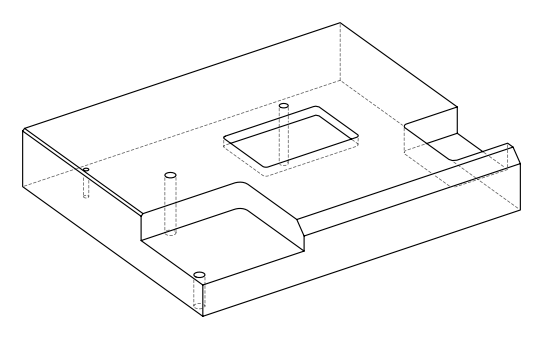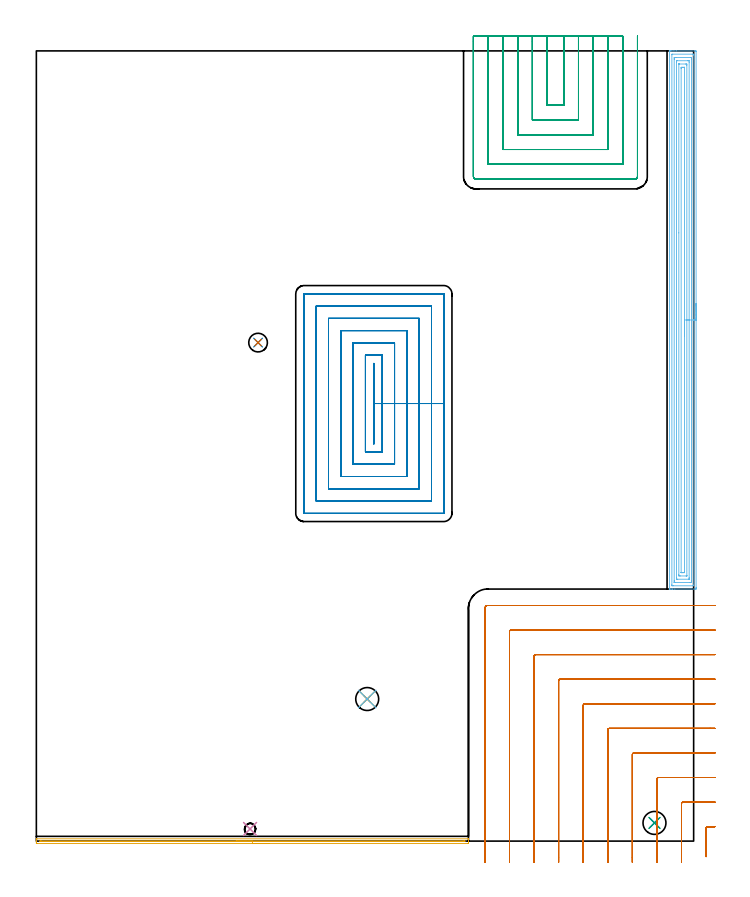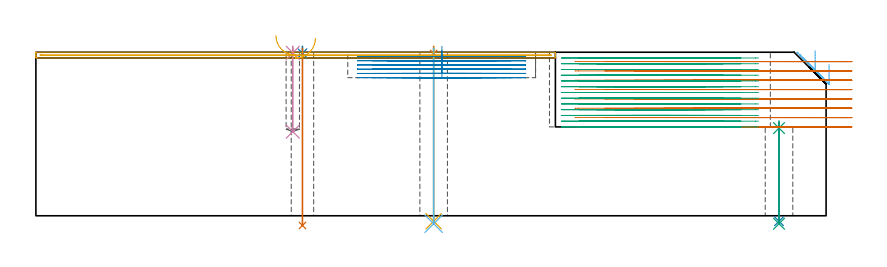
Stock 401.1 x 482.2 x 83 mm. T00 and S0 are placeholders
(PLAN: 15 operations, 10 tool changes, 117.5 min)
(1 SPOT_DRILL | STEP1HOLE | NXT0321_9005460120000 | 0.03 min | 1 mm3)
(2 SPOT_DRILL_1 | STEP1HOLE_1 | NXT0321_9005460120000 | 0.03 min | 1 mm3)
(3 SPOT_DRILL_2 | STEP1HOLE_2 | NXT0321_9005460120000 | 0.04 min | 4178 mm3)
(4 SPOT_DRILL_3 | STEP1POCKET | NXT0321_9005460120000 | 0.03 min | 2 mm3)
(5 DRILL_THROUGH_HOLE_INTO_CENTER | STEP1HOLE | NXT0301_042 | 0.35 min | 3249 mm3)
(6 DRILL_TO_ENLARGE_THROUGH_HOLE | STEP1HOLE | NXT0301_104 | 0.36 min | 9503 mm3)
(7 DRILL_THROUGH_HOLE_INTO_CENTER_1 | STEP1HOLE_1 | UGT0301_225 | 0.36 min | 8404 mm3)
(8 DRILL_THROUGH_HOLE_INTO_CENTER_2 | STEP1HOLE_2 | NXT0301_042 | 0.21 min | 1777 mm3)
(9 DRILL_TO_ENLARGE_THROUGH_HOLE_1 | STEP1HOLE_2 | NXT0301_104 | 0.21 min | 6779 mm3)
(10 DRILL_BLIND_HOLE_INTO_CENTER | STEP1POCKET | NXT0301_039 | 0.17 min | 1411 mm3)
(11 AREA_MILL | FG_CHAMFER_SURFACE | UGT0205_001 | 4.35 min | 1119 mm3)
(12 AREA_MILL_1 | FG_CHAMFER_SURFACE_1 | UGT0205_001 | 16.07 min | 44060 mm3)
(13 MILL_CORNER_NOTCH_RECTANGULAR | CORNER_NOTCH_RECTANGULAR | UGT0201_094 | Follow Part, ap 5, ae 75% | 28.23 min | 792965 mm3)
(14 MILL_RECTANGULAR_POCKET | POCKET_RECTANGULAR_STRAIGHT | UGT0201_015 | Follow Part, ap 2.5, ae 75% | 22.99 min | 176815 mm3)
(15 MILL_SLOT | SLOT_PARTIAL_RECTANGULAR | NXT0201_011 | Follow Part, ap 3, ae 75% | 44.08 min | 356848 mm3)
(TOOL NXT0321_9005460120000 | NC Spot Drill, 142deg, 12mm, Carbide, Uncoated | D12 PA142 FL30 Z2)
(TOOL NXT0301_042 | Carbide Drill 7.1mm [860.1-0710-057A1-MM 2214] | D7.1 PA140 FL85 Z2)
(TOOL NXT0301_104 | Carbide Drill 14mm [860.1-1400-112A1-MM 2214] | D14 PA140 FL123 Z2)
(TOOL UGT0301_225 | Twist Drill 11.4 mm | D11.4 PA118 FL92 Z2)
(TOOL NXT0301_039 | Carbide Drill 6.8mm [860.1-0680-034A1-MM 2214] | D6.8 PA140 FL53 Z2)
(TOOL UGT0205_001 | Chamfer Mill 20 x 3 x 45 deg. | D20 FL50 Z2)
(TOOL UGT0201_094 | End mill 20 mm | D20 FL38 Z4)
(TOOL UGT0201_015 | End mill 10 mm | D10 FL13 Z4)
(TOOL NXT0201_011 | ENDMILL 12mm [2P460-1200-NA 1630] | D12 FL38 Z6)
(OP 1 SPOT_DRILL)
G17 G21 G94 G90
T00 M6
G54
G17 G0 G90 X201.9 Y86.7 S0 M3
G43 Z93. H0
G94 G81 G98 Z82.389 F250. R86.
G80
M5
M2
(OP 2 SPOT_DRILL_1)
G17 G21 G94 G90
T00 M6
G54
G17 G0 G90 X135.3 Y304.2 S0 M3
G43 Z93. H0
G94 G81 G98 Z82.509 F250. R86.
G80
M5
M2
(OP 3 SPOT_DRILL_2)
G17 G21 G94 G90
T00 M6
G54
G17 G0 G90 X377.2 Y11.1 S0 M3
G43 Z93. H0
G94 G81 G98 Z44.493 F250. R48.1
G80
M5
M2
(OP 4 SPOT_DRILL_3)
G17 G21 G94 G90
T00 M6
G54
G17 G0 G90 X130.4 Y7.4 S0 M3
G43 Z93. H0
G94 G81 G98 Z82.707 F250. R86.
G80
M5
M2
(OP 5 DRILL_THROUGH_HOLE_INTO_CENTER)
G17 G21 G94 G90
T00 M6
G54
G17 G0 G90 X201.9 Y86.7 S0 M3
G43 Z93. H1
G94 G73 G98 Z-2.792 F250. Q6.599 R85.
G80
M5
M2
(OP 6 DRILL_TO_ENLARGE_THROUGH_HOLE)
G17 G21 G94 G90
T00 M6
G54
G17 G0 G90 X201.9 Y86.7 S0 M3
G43 Z93. H1
G94 G73 G98 Z-4.048 F250. Q12.435 R85.
G80
M5
M2
(OP 7 DRILL_THROUGH_HOLE_INTO_CENTER_1)
G17 G21 G94 G90
T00 M6
G54
G17 G0 G90 X135.3 Y304.2 S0 M3
G43 Z93. H0
G94 G73 G98 Z-4.925 F250. Q10.991 R85.
G80
M5
M2
(OP 8 DRILL_THROUGH_HOLE_INTO_CENTER_2)
G17 G21 G94 G90
T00 M6
G54
G17 G0 G90 X377.2 Y11.1 S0 M3
G43 Z93. H1
G94 G73 G98 Z-2.792 F250. Q6.842 R47.1
G80
M5
M2
(OP 9 DRILL_TO_ENLARGE_THROUGH_HOLE_1)
G17 G21 G94 G90
T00 M6
G54
G17 G0 G90 X377.2 Y11.1 S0 M3
G43 Z93. H1
G94 G73 G98 Z-4.048 F250. Q12.287 R47.1
G80
M5
M2
(OP 10 DRILL_BLIND_HOLE_INTO_CENTER)
G17 G21 G94 G90
T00 M6
G54
G17 G0 G90 X130.4 Y7.4 S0 M3
G43 Z93. H1
G94 G81 G98 Z42.7 F250. R85.
G80
M5
M2
(OP 11 AREA_MILL)
G17 G21 G94 G90
T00 M6
G54
G17 G0 G90 X141.85 Y-1.5 S1061 M3
G43 Z93. H0
Z90.1
G94 G1 X141.812 Z89.228 F250.
X141.698 Z88.364
X141.509 Z87.512
X141.247 Z86.68
X140.913 Z85.874
X140.51 Z85.1
X140.042 Z84.364
X139.51 Z83.672
X138.921 Z83.029
X138.278 Z82.44
X137.586 Z81.908
X136.85 Z81.44
X136.076 Z81.037
X135.27 Z80.703
X134.438 Z80.441
X133.586 Z80.252
X132.722 Z80.138
X131.85 Z80.1
X0.61
X0.445 Y-1.499 Z80.101
X0.002 Y-1.491 Z80.105
X0. Y-1.265 Z80.332
Y-0.939 Z80.657
Y-0.376 Z81.22
Y-0.05 Z81.545
Y0.602 Z82.202
Y0.989 Z82.588
X0.006 Y1.359 Z82.95
X0.01 Y1.397 Z82.988
X0.164 Y1.4 Z83.
X263.536
X263.69 Y1.397 Z82.988
X263.694 Y1.359 Z82.95
X263.7 Y0.989 Z82.588
Y0.603 Z82.202
Y-0.05 Z81.545
Y-1.265 Z80.332
X263.698 Y-1.491 Z80.105
X263.255 Y-1.5 Z80.1
X131.85
Y-0.086 Z81.514
X3.324
X2.43 Y-0.085 Z81.515
X2.396 Y-0.082 Z81.518
X2.072 Y-0.05 Z81.55
X2.363 Y-0.017 Z81.583
X2.396 Y-0.016 Z81.584
X3.253 Y-0.014 Z81.586
X260.376
X261.27 Y-0.016 Z81.584
X261.304 Y-0.018 Z81.582
X261.628 Y-0.05 Z81.55
X261.337 Y-0.083 Z81.517
X261.304 Y-0.084 Z81.516
X260.447 Y-0.086 Z81.514
X131.85
X130.978 Z81.552
X130.114 Z81.666
X129.262 Z81.855
X128.43 Z82.117
X127.624 Z82.451
X126.85 Z82.854
X126.114 Z83.323
X125.422 Z83.854
X124.779 Z84.443
X124.19 Z85.086
X123.658 Z85.778
X123.19 Z86.514
X122.787 Z87.288
X122.453 Z88.094
X122.191 Z88.926
X122.002 Z89.778
X121.888 Z90.643
X121.85 Z91.514
G0 Z93.
M5
M2
(OP 12 AREA_MILL_1)
G17 G21 G94 G90
T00 M6
G54
G17 G0 G90 X402.6 Y328. S1061 M3
G43 Z93. H0
Z76.8
G94 G1 Y327.962 Z75.928 F250.
Y327.848 Z75.064
Y327.659 Z74.212
Y327.397 Z73.38
Y327.063 Z72.574
Y326.66 Z71.8
Y326.191 Z71.064
Y325.66 Z70.372
Y325.071 Z69.729
Y324.428 Z69.14
Y323.736 Z68.608
Y323. Z68.14
Y322.226 Z67.737
Y321.42 Z67.403
Y320.588 Z67.141
Y319.736 Z66.952
Y318.872 Z66.838
Y318. Z66.8
Y154.767
X402.599 Y154.425 Z66.801
X402.594 Y153.879 Z66.803
X402.592 Y153.808 Z66.806
X402.051 Y153.8 Z67.346
X389.614 Z79.781
X388.191 Z81.205
X387.837 Z81.558
X386.837 Z82.563
X386.44 Y153.807 Z82.952
X386.403 Y153.81 Z82.988
X386.4 Y153.978 Z83.
Y482.022
X386.403 Y482.191 Z82.988
X386.442 Y482.2 Z82.95
X386.837 Z82.562
X387.129 Z82.271
X387.837 Z81.558
X389.08 Z80.317
X390.502 Z78.893
X402.051 Z67.346
X402.321 Y482.198 Z67.077
X402.592 Y482.19 Z66.806
X402.599 Y481.917 Z66.799
X402.6 Y318. Z66.8
X401.186 Z68.214
X401.185 Y156.191 Z68.215
X401.163 Y155.81 Z68.237
X400.684 Y155.801 Z68.716
X388.725 Y155.8 Z80.675
X388.246 Y155.801 Z81.154
X387.837 Y155.81 Z81.563
X387.815 Y156.213 Z81.585
X387.814 Y156.235 Z81.586
X387.815 Y479.809 Z81.585
X387.837 Y480.19 Z81.563
X388.316 Y480.199 Z81.084
X400.275 Y480.2 Z69.125
X400.754 Y480.199 Z68.646
X401.163 Y480.19 Z68.237
X401.185 Y479.787 Z68.215
X401.186 Y479.765 Z68.214
Y318.
X399.772 Z69.628
X399.771 Y158.894 Z69.629
X399.77 Y158.508 Z69.63
X399.767 Y158. Z69.633
X399.765 Y157.816 Z69.635
X399.581 Y157.805 Z69.819
X399.386 Y157.802 Z70.014
X398.697 Y157.8 Z70.703
X389.614 Y157.801 Z79.786
X389.415 Y157.803 Z79.985
X389.282 Y157.807 Z80.118
X389.239 Y157.81 Z80.161
X389.235 Y157.827 Z80.165
X389.232 Y157.872 Z80.168
X389.23 Y158. Z80.17
X389.229 Y158.388 Z80.171
X389.228 Y158.894 Z80.172
X389.229 Y477.106 Z80.171
X389.23 Y477.492 Z80.17
X389.233 Y478. Z80.167
X389.235 Y478.184 Z80.165
X389.42 Y478.195 Z79.98
X389.614 Y478.198 Z79.786
X390.303 Y478.2 Z79.097
X399.386 Y478.199 Z70.014
X399.585 Y478.197 Z69.815
X399.718 Y478.193 Z69.682
X399.761 Y478.19 Z69.639
X399.765 Y478.173 Z69.635
X399.768 Y478.128 Z69.632
X399.77 Y478. Z69.63
X399.771 Y477.612 Z69.629
X399.772 Y477.106 Z69.628
Y318.
X398.357 Z71.043
Y160.682
X398.353 Y159.934 Z71.047
X398.35 Y159.825 Z71.05
X398.345 Y159.809 Z71.055
X398.321 Y159.806 Z71.079
X398.267 Y159.803 Z71.133
X398.048 Y159.801 Z71.352
X391.379 Y159.8 Z78.021
X390.948 Y159.806 Z78.452
X390.734 Y159.81 Z78.666
X390.649 Y159.825 Z78.751
X390.643 Y160.682 Z78.757
Y475.318
X390.647 Y476.066 Z78.753
X390.65 Y476.175 Z78.75
X390.655 Y476.191 Z78.745
X390.679 Y476.194 Z78.721
X390.733 Y476.197 Z78.667
X390.952 Y476.199 Z78.448
X397.621 Y476.2 Z71.779
X398.052 Y476.194 Z71.348
X398.266 Y476.19 Z71.134
X398.351 Y476.175 Z71.049
X398.357 Y475.318 Z71.043
Y318.
X396.943 Z72.457
X396.942 Y162.023 Z72.458
X396.94 Y161.874 Z72.46
X396.937 Y161.821 Z72.463
X396.934 Y161.809 Z72.466
X396.928 Y161.806 Z72.472
X396.887 Y161.803 Z72.513
X396.721 Y161.801 Z72.679
X396.498 Y161.8 Z72.902
X392.944 Y161.801 Z76.456
X392.279 Y161.807 Z77.121
X392.064 Y161.81 Z77.336
X392.059 Y162.246 Z77.341
X392.058 Y162.47 Z77.342
X392.057 Y371.156 Z77.343
X392.058 Y473.977 Z77.342
X392.06 Y474.126 Z77.34
X392.063 Y474.179 Z77.337
X392.066 Y474.191 Z77.334
X392.072 Y474.194 Z77.328
X392.113 Y474.197 Z77.287
X392.279 Y474.199 Z77.121
X392.502 Y474.2 Z76.898
X396.056 Y474.199 Z73.344
X396.721 Y474.193 Z72.679
X396.936 Y474.19 Z72.464
X396.941 Y473.754 Z72.459
X396.942 Y473.53 Z72.458
X396.943 Y318. Z72.457
X395.529 Z73.871
Y164.563
X395.527 Y164.257 Z73.873
X395.524 Y163.963 Z73.876
X395.522 Y163.825 Z73.878
X395.39 Y163.809 Z74.01
X394.944 Y163.804 Z74.456
X394.51 Y163.8 Z74.89
X394.056 Z75.344
X393.621 Y163.801 Z75.779
X393.491 Y163.808 Z75.909
X393.48 Y163.81 Z75.92
X393.478 Y163.821 Z75.922
X393.474 Y163.863 Z75.926
X393.472 Y163.951 Z75.928
X393.471 Y471.437 Z75.929
X393.473 Y471.743 Z75.927
X393.476 Y472.037 Z75.924
X393.478 Y472.175 Z75.922
X393.61 Y472.191 Z75.79
X394.056 Y472.196 Z75.344
X394.49 Y472.2 Z74.91
X394.944 Z74.456
X395.379 Y472.199 Z74.021
X395.509 Y472.192 Z73.891
X395.52 Y472.19 Z73.88
X395.522 Y472.179 Z73.878
X395.526 Y472.137 Z73.874
X395.528 Y472.049 Z73.872
X395.529 Y318. Z73.871
Y317.128 Z73.909
Y316.263 Z74.023
Y315.412 Z74.212
Y314.58 Z74.474
Y313.774 Z74.808
Y313. Z75.211
Y312.264 Z75.68
Y311.572 Z76.211
Y310.929 Z76.8
Y310.34 Z77.443
Y309.808 Z78.135
Y309.34 Z78.871
Y308.937 Z79.645
Y308.603 Z80.451
Y308.341 Z81.283
Y308.152 Z82.135
Y308.038 Z83.
Y308. Z83.871
G0 Z93.
M5
M2
(OP 13 MILL_CORNER_NOTCH_RECTANGULAR)
G17 G21 G94 G90
T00 M6
G54
G17 G0 G90 X414.1 Y8.8 S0 M3
G43 Z93. H0
Z78.262
G94 G1 X411.1 F250.
X409.691 F500.
G3 X408.7 Y7.809 R1.
G1 Y-6.499
Y-9.499 F250.
G0 Z93.
X414.1 Y23.8
Z78.262
G1 X411.1
X394.691 F500.
G3 X393.7 Y22.808 R1.
G1 Y-10.
Y-13. F250.
G0 Z93.
X414.1 Y38.8
Z78.262
G1 X411.1
X379.692 F500.
G3 X378.7 Y37.808 R1.
G1 Y-10.
Y-13. F250.
G0 Z93.
X414.1 Y53.8
Z78.262
G1 X411.1
X364.693 F500.
G3 X363.7 Y52.807 R1.
G1 Y-10.
Y-13. F250.
G0 Z93.
X414.1 Y68.8
Z78.262
G1 X411.1
X349.693 F500.
G3 X348.7 Y67.807 R1.
G1 Y-10.
Y-13. F250.
G0 Z93.
X414.1 Y83.8
Z78.262
G1 X411.1
X334.694 F500.
G3 X333.7 Y82.806 R1.
G1 Y-10.
Y-13. F250.
G0 Z93.
X414.1 Y98.8
Z78.262
G1 X411.1
X319.694 F500.
G3 X318.7 Y97.806 R1.
G1 Y-10.
Y-13. F250.
G0 Z93.
X414.1 Y113.8
Z78.262
G1 X411.1
X304.694 F500.
G3 X303.7 Y112.806 R1.
G1 Y-10.
Y-13. F250.
G0 Z93.
X414.1 Y128.8
Z78.262
G1 X411.1
X289.695 F500.
G3 X288.7 Y127.805 R1.
G1 Y-10.
Y-13. F250.
G0 Z93.
X414.1 Y143.8
Z78.262
G1 X411.1
X275.5 F500.
G3 X273.7 Y142. R1.8
G1 Y-10.
Y-13. F250.
G0 Z93.
X414.1 Y8.8
Z73.525
G1 X411.1
X409.691 F500.
G3 X408.7 Y7.809 R1.
G1 Y-6.499
Y-9.499 F250.
G0 Z93.
X414.1 Y23.8
Z73.525
G1 X411.1
X394.692 F500.
G3 X393.7 Y22.809 R1.
G1 Y-10.
Y-13. F250.
G0 Z93.
X414.1 Y38.8
Z73.525
G1 X411.1
X379.692 F500.
G3 X378.7 Y37.808 R1.
G1 Y-10.
Y-13. F250.
G0 Z93.
X414.1 Y53.8
Z73.525
G1 X411.1
X364.693 F500.
G3 X363.7 Y52.807 R1.
G1 Y-10.
Y-13. F250.
G0 Z93.
X414.1 Y68.8
Z73.525
G1 X411.1
X349.693 F500.
G3 X348.7 Y67.807 R1.
G1 Y-10.
Y-13. F250.
G0 Z93.
X414.1 Y83.8
Z73.525
G1 X411.1
X334.694 F500.
G3 X333.7 Y82.806 R1.
G1 Y-10.
Y-13. F250.
G0 Z93.
X414.1 Y98.8
Z73.525
G1 X411.1
X319.694 F500.
G3 X318.7 Y97.806 R1.
G1 Y-10.
Y-13. F250.
G0 Z93.
X414.1 Y113.8
Z73.525
G1 X411.1
X304.694 F500.
G3 X303.7 Y112.806 R1.
G1 Y-10.
Y-13. F250.
G0 Z93.
X414.1 Y128.8
Z73.525
G1 X411.1
X289.695 F500.
G3 X288.7 Y127.805 R1.
G1 Y-10.
Y-13. F250.
G0 Z93.
X414.1 Y143.8
Z73.525
G1 X411.1
X275.5 F500.
G3 X273.7 Y142. R1.8
G1 Y-10.
Y-13. F250.
G0 Z93.
X414.1 Y8.8
Z68.787
G1 X411.1
X409.691 F500.
G3 X408.7 Y7.809 R1.
G1 Y-6.499
Y-9.499 F250.
G0 Z93.
X414.1 Y23.8
Z68.787
G1 X411.1
X394.692 F500.
G3 X393.7 Y22.809 R1.
G1 Y-10.
Y-13. F250.
G0 Z93.
X414.1 Y38.8
Z68.787
G1 X411.1
X379.692 F500.
G3 X378.7 Y37.808 R1.
G1 Y-10.
Y-13. F250.
G0 Z93.
X414.1 Y53.8
Z68.787
G1 X411.1
X364.693 F500.
G3 X363.7 Y52.807 R1.
G1 Y-10.
Y-13. F250.
G0 Z93.
X414.1 Y68.8
Z68.787
G1 X411.1
X349.693 F500.
G3 X348.7 Y67.807 R1.
G1 Y-10.
Y-13. F250.
G0 Z93.
X414.1 Y83.8
Z68.787
G1 X411.1
X334.694 F500.
G3 X333.7 Y82.806 R1.
G1 Y-10.
Y-13. F250.
G0 Z93.
X414.1 Y98.8
Z68.787
G1 X411.1
X319.694 F500.
G3 X318.7 Y97.806 R1.
G1 Y-10.
Y-13. F250.
G0 Z93.
X414.1 Y113.8
Z68.787
G1 X411.1
X304.694 F500.
G3 X303.7 Y112.806 R1.
G1 Y-10.
Y-13. F250.
G0 Z93.
X414.1 Y128.8
Z68.787
G1 X411.1
X289.695 F500.
G3 X288.7 Y127.805 R1.
G1 Y-10.
Y-13. F250.
G0 Z93.
X414.1 Y143.8
Z68.787
G1 X411.1
X275.5 F500.
G3 X273.7 Y142. R1.8
G1 Y-10.
Y-13. F250.
G0 Z93.
X414.1 Y8.8
Z64.05
G1 X411.1
X409.691 F500.
G3 X408.7 Y7.809 R1.
G1 Y-6.499
Y-9.499 F250.
G0 Z93.
X414.1 Y23.8
Z64.05
G1 X411.1
X394.692 F500.
G3 X393.7 Y22.809 R1.
G1 Y-10.
Y-13. F250.
G0 Z93.
X414.1 Y38.8
Z64.05
G1 X411.1
X379.692 F500.
G3 X378.7 Y37.808 R1.
G1 Y-10.
Y-13. F250.
G0 Z93.
X414.1 Y53.8
Z64.05
G1 X411.1
X364.693 F500.
G3 X363.7 Y52.807 R1.
G1 Y-10.
Y-13. F250.
G0 Z93.
X414.1 Y68.8
Z64.05
G1 X411.1
X349.693 F500.
G3 X348.7 Y67.807 R1.
G1 Y-10.
Y-13. F250.
G0 Z93.
X414.1 Y83.8
Z64.05
G1 X411.1
X334.694 F500.
G3 X333.7 Y82.806 R1.
G1 Y-10.
Y-13. F250.
G0 Z93.
X414.1 Y98.8
Z64.05
G1 X411.1
X319.694 F500.
G3 X318.7 Y97.806 R1.
G1 Y-10.
Y-13. F250.
G0 Z93.
X414.1 Y113.8
Z64.05
G1 X411.1
X304.694 F500.
G3 X303.7 Y112.806 R1.
G1 Y-10.
Y-13. F250.
G0 Z93.
X414.1 Y128.8
Z64.05
G1 X411.1
X289.695 F500.
G3 X288.7 Y127.805 R1.
G1 Y-10.
Y-13. F250.
G0 Z93.
X414.1 Y143.8
Z64.05
G1 X411.1
X275.5 F500.
G3 X273.7 Y142. R1.8
G1 Y-10.
Y-13. F250.
G0 Z93.
X414.1 Y8.8
Z59.312
G1 X411.1
X409.691 F500.
G3 X408.7 Y7.809 R1.
G1 Y-6.499
Y-9.499 F250.
G0 Z93.
X414.1 Y23.8
Z59.312
G1 X411.1
X394.692 F500.
G3 X393.7 Y22.809 R1.
G1 Y-10.
Y-13. F250.
G0 Z93.
X414.1 Y38.8
Z59.312
G1 X411.1
X379.692 F500.
G3 X378.7 Y37.808 R1.
G1 Y-10.
Y-13. F250.
G0 Z93.
X414.1 Y53.8
Z59.312
G1 X411.1
X364.693 F500.
G3 X363.7 Y52.807 R1.
G1 Y-10.
Y-13. F250.
G0 Z93.
X414.1 Y68.8
Z59.312
G1 X411.1
X349.693 F500.
G3 X348.7 Y67.807 R1.
G1 Y-10.
Y-13. F250.
G0 Z93.
X414.1 Y83.8
Z59.312
G1 X411.1
X334.694 F500.
G3 X333.7 Y82.806 R1.
G1 Y-10.
Y-13. F250.
G0 Z93.
X414.1 Y98.8
Z59.312
G1 X411.1
X319.694 F500.
G3 X318.7 Y97.806 R1.
G1 Y-10.
Y-13. F250.
G0 Z93.
X414.1 Y113.8
Z59.312
G1 X411.1
X304.694 F500.
G3 X303.7 Y112.806 R1.
G1 Y-10.
Y-13. F250.
G0 Z93.
X414.1 Y128.8
Z59.312
G1 X411.1
X289.695 F500.
G3 X288.7 Y127.805 R1.
G1 Y-10.
Y-13. F250.
G0 Z93.
X414.1 Y143.8
Z59.312
G1 X411.1
X275.5 F500.
G3 X273.7 Y142. R1.8
G1 Y-10.
Y-13. F250.
G0 Z93.
X414.1 Y8.8
Z54.575
G1 X411.1
X409.691 F500.
G3 X408.7 Y7.809 R1.
G1 Y-6.499
Y-9.499 F250.
G0 Z93.
X414.1 Y23.8
Z54.575
G1 X411.1
X394.692 F500.
G3 X393.7 Y22.809 R1.
G1 Y-10.
Y-13. F250.
G0 Z93.
X414.1 Y38.8
Z54.575
G1 X411.1
X379.692 F500.
G3 X378.7 Y37.808 R1.
G1 Y-10.
Y-13. F250.
G0 Z93.
X414.1 Y53.8
Z54.575
G1 X411.1
X364.693 F500.
G3 X363.7 Y52.807 R1.
G1 Y-10.
Y-13. F250.
G0 Z93.
X414.1 Y68.8
Z54.575
G1 X411.1
X349.693 F500.
G3 X348.7 Y67.807 R1.
G1 Y-10.
Y-13. F250.
G0 Z93.
X414.1 Y83.8
Z54.575
G1 X411.1
X334.694 F500.
G3 X333.7 Y82.806 R1.
G1 Y-10.
Y-13. F250.
G0 Z93.
X414.1 Y98.8
Z54.575
G1 X411.1
X319.694 F500.
G3 X318.7 Y97.806 R1.
G1 Y-10.
Y-13. F250.
G0 Z93.
X414.1 Y113.8
Z54.575
G1 X411.1
X304.694 F500.
G3 X303.7 Y112.806 R1.
G1 Y-10.
Y-13. F250.
G0 Z93.
X414.1 Y128.8
Z54.575
G1 X411.1
X289.695 F500.
G3 X288.7 Y127.805 R1.
G1 Y-10.
Y-13. F250.
G0 Z93.
X414.1 Y143.8
Z54.575
G1 X411.1
X275.5 F500.
G3 X273.7 Y142. R1.8
G1 Y-10.
Y-13. F250.
G0 Z93.
X414.1 Y8.8
Z49.837
G1 X411.1
X409.691 F500.
G3 X408.7 Y7.809 R1.
G1 Y-6.499
Y-9.499 F250.
G0 Z93.
X414.1 Y23.8
Z49.837
G1 X411.1
X394.692 F500.
G3 X393.7 Y22.809 R1.
G1 Y-10.
Y-13. F250.
G0 Z93.
X414.1 Y38.8
Z49.837
G1 X411.1
X379.692 F500.
G3 X378.7 Y37.808 R1.
G1 Y-10.
Y-13. F250.
G0 Z93.
X414.1 Y53.8
Z49.837
G1 X411.1
X364.693 F500.
G3 X363.7 Y52.807 R1.
G1 Y-10.
Y-13. F250.
G0 Z93.
X414.1 Y68.8
Z49.837
G1 X411.1
X349.693 F500.
G3 X348.7 Y67.807 R1.
G1 Y-10.
Y-13. F250.
G0 Z93.
X414.1 Y83.8
Z49.837
G1 X411.1
X334.694 F500.
G3 X333.7 Y82.806 R1.
G1 Y-10.
Y-13. F250.
G0 Z93.
X414.1 Y98.8
Z49.837
G1 X411.1
X319.694 F500.
G3 X318.7 Y97.806 R1.
G1 Y-10.
Y-13. F250.
G0 Z93.
X414.1 Y113.8
Z49.837
G1 X411.1
X304.694 F500.
G3 X303.7 Y112.806 R1.
G1 Y-10.
Y-13. F250.
G0 Z93.
X414.1 Y128.8
Z49.837
G1 X411.1
X289.695 F500.
G3 X288.7 Y127.805 R1.
G1 Y-10.
Y-13. F250.
G0 Z93.
X414.1 Y143.8
Z49.837
G1 X411.1
X275.5 F500.
G3 X273.7 Y142. R1.8
G1 Y-10.
Y-13. F250.
G0 Z93.
X414.1 Y8.8
Z45.1
G1 X411.1
X409.691 F500.
G3 X408.7 Y7.809 R1.
G1 Y-6.499
Y-9.499 F250.
G0 Z93.
X414.1 Y23.8
Z45.1
G1 X411.1
X394.692 F500.
G3 X393.7 Y22.809 R1.
G1 Y-10.
Y-13. F250.
G0 Z93.
X414.1 Y38.8
Z45.1
G1 X411.1
X379.692 F500.
G3 X378.7 Y37.808 R1.
G1 Y-10.
Y-13. F250.
G0 Z93.
X414.1 Y53.8
Z45.1
G1 X411.1
X364.693 F500.
G3 X363.7 Y52.807 R1.
G1 Y-10.
Y-13. F250.
G0 Z93.
X414.1 Y68.8
Z45.1
G1 X411.1
X349.693 F500.
G3 X348.7 Y67.807 R1.
G1 Y-10.
Y-13. F250.
G0 Z93.
X414.1 Y83.8
Z45.1
G1 X411.1
X334.694 F500.
G3 X333.7 Y82.806 R1.
G1 Y-10.
Y-13. F250.
G0 Z93.
X414.1 Y98.8
Z45.1
G1 X411.1
X319.694 F500.
G3 X318.7 Y97.806 R1.
G1 Y-10.
Y-13. F250.
G0 Z93.
X414.1 Y113.8
Z45.1
G1 X411.1
X304.694 F500.
G3 X303.7 Y112.806 R1.
G1 Y-10.
Y-13. F250.
G0 Z93.
X414.1 Y128.8
Z45.1
G1 X411.1
X289.695 F500.
G3 X288.7 Y127.805 R1.
G1 Y-10.
Y-13. F250.
G0 Z93.
X414.1 Y143.8
Z45.1
G1 X411.1
X275.5 F500.
G3 X273.7 Y142. R1.8
G1 Y-10.
Y-13. F250.
G0 Z93.
M5
M2
(OP 14 MILL_RECTANGULAR_POCKET)
G17 G21 G94 G90
T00 M6
G54
G17 G0 G90 X206.1 Y247.78 S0 M3
G43 Z93. H0
Z86.
G94 G1 Y267. Z80.85 F250.
Y291.5 F500.
X205.8
Y242.5
X206.1
Y267.
X211.1
Y296.5
X200.8
Y237.5
X211.1
Y267.
X218.6
Y304.
X193.3
Y230.
X218.6
Y267.
X226.1
Y311.5
X185.8
Y222.5
X226.1
Y267.
X233.6
Y319.
X178.3
Y215.
X233.6
Y267.
X241.1
Y326.5
X170.8
Y207.5
X241.1
Y267.
X248.6
Y333.9
X248.595 Y333.955
X248.555 Y333.995
X248.5 Y334.
X163.4
X163.345 Y333.995
X163.305 Y333.955
X163.3 Y333.9
Y200.1
X163.305 Y200.045
X163.345 Y200.005
X163.4 Y200.
X248.5
X248.555 Y200.005
X248.595 Y200.045
X248.6 Y200.1
Y267.
Y268.
G0 X206.1 Y247.78 Z83.85
G1 Y267. Z78.7 F250.
Y291.5 F500.
X205.8
Y242.5
X206.1
Y267.
X211.1
Y296.5
X200.8
Y237.5
X211.1
Y267.
X218.6
Y304.
X193.3
Y230.
X218.6
Y267.
X226.1
Y311.5
X185.8
Y222.5
X226.1
Y267.
X233.6
Y319.
X178.3
Y215.
X233.6
Y267.
X241.1
Y326.5
X170.8
Y207.5
X241.1
Y267.
X248.6
Y333.9
X248.595 Y333.955
X248.555 Y333.995
X248.5 Y334.
X163.4
X163.345 Y333.995
X163.305 Y333.955
X163.3 Y333.9
Y200.1
X163.305 Y200.045
X163.345 Y200.005
X163.4 Y200.
X248.5
X248.555 Y200.005
X248.595 Y200.045
X248.6 Y200.1
Y267.
Y268.
G0 X206.1 Y247.78 Z81.7
G1 Y267. Z76.55 F250.
Y291.5 F500.
X205.8
Y242.5
X206.1
Y267.
X211.1
Y296.5
X200.8
Y237.5
X211.1
Y267.
X218.6
Y304.
X193.3
Y230.
X218.6
Y267.
X226.1
Y311.5
X185.8
Y222.5
X226.1
Y267.
X233.6
Y319.
X178.3
Y215.
X233.6
Y267.
X241.1
Y326.5
X170.8
Y207.5
X241.1
Y267.
X248.6
Y333.9
X248.595 Y333.955
X248.555 Y333.995
X248.5 Y334.
X163.4
X163.345 Y333.995
X163.305 Y333.955
X163.3 Y333.9
Y200.1
X163.305 Y200.045
X163.345 Y200.005
X163.4 Y200.
X248.5
X248.555 Y200.005
X248.595 Y200.045
X248.6 Y200.1
Y267.
Y268.
G0 X206.1 Y247.78 Z79.55
G1 Y267. Z74.4 F250.
Y291.5 F500.
X205.8
Y242.5
X206.1
Y267.
X211.1
Y296.5
X200.8
Y237.5
X211.1
Y267.
X218.6
Y304.
X193.3
Y230.
X218.6
Y267.
X226.1
Y311.5
X185.8
Y222.5
X226.1
Y267.
X233.6
Y319.
X178.3
Y215.
X233.6
Y267.
X241.1
Y326.5
X170.8
Y207.5
X241.1
Y267.
X248.6
Y333.9
X248.595 Y333.955
X248.555 Y333.995
X248.5 Y334.
X163.4
X163.345 Y333.995
X163.305 Y333.955
X163.3 Y333.9
Y200.1
X163.305 Y200.045
X163.345 Y200.005
X163.4 Y200.
X248.5
X248.555 Y200.005
X248.595 Y200.045
X248.6 Y200.1
Y267.
Y268.
G0 X206.1 Y247.78 Z77.4
G1 Y267. Z72.25 F250.
Y291.5 F500.
X205.8
Y242.5
X206.1
Y267.
X211.1
Y296.5
X200.8
Y237.5
X211.1
Y267.
X218.6
Y304.
X193.3
Y230.
X218.6
Y267.
X226.1
Y311.5
X185.8
Y222.5
X226.1
Y267.
X233.6
Y319.
X178.3
Y215.
X233.6
Y267.
X241.1
Y326.5
X170.8
Y207.5
X241.1
Y267.
X248.6
Y333.9
X248.595 Y333.955
X248.555 Y333.995
X248.5 Y334.
X163.4
X163.345 Y333.995
X163.305 Y333.955
X163.3 Y333.9
Y200.1
X163.305 Y200.045
X163.345 Y200.005
X163.4 Y200.
X248.5
X248.555 Y200.005
X248.595 Y200.045
X248.6 Y200.1
Y267.
Y268.
G0 X206.1 Y247.78 Z75.25
G1 Y267. Z70.1 F250.
Y291.5 F500.
X205.8
Y242.5
X206.1
Y267.
X211.1
Y296.5
X200.8
Y237.5
X211.1
Y267.
X218.6
Y304.
X193.3
Y230.
X218.6
Y267.
X226.1
Y311.5
X185.8
Y222.5
X226.1
Y267.
X233.6
Y319.
X178.3
Y215.
X233.6
Y267.
X241.1
Y326.5
X170.8
Y207.5
X241.1
Y267.
X248.6
Y333.9
X248.595 Y333.955
X248.555 Y333.995
X248.5 Y334.
X163.4
X163.345 Y333.995
X163.305 Y333.955
X163.3 Y333.9
Y200.1
X163.305 Y200.045
X163.345 Y200.005
X163.4 Y200.
X248.5
X248.555 Y200.005
X248.595 Y200.045
X248.6 Y200.1
Y267.
Y268.
G0 Z93.
M5
M2
(OP 15 MILL_SLOT)
G17 G21 G94 G90
T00 M6
G54
G17 G0 G90 X311.7 Y491.2 S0 M3
G43 Z93. H1
Z80.085
G94 G1 Y488.2 F250.
Y449. F500.
X321.8
Y488.2
Y491.2 F250.
X302.7
Y488.2
Y440. F500.
X330.8
Y488.2
Y491.2 F250.
X293.7
Y488.2
Y431. F500.
X339.8
Y488.2
Y491.2 F250.
X284.7
Y488.2
Y422. F500.
X348.8
Y488.2
Y491.2 F250.
X275.7
Y488.2
Y413. F500.
X357.8
Y488.2
Y491.2 F250.
X266.7
Y488.2
Y405.5 F500.
G3 X268.2 Y404. R1.5
G1 X365.3
G3 X366.8 Y405.5 R1.5
G1 Y488.2
Y491.2 F250.
G0 X311.7 Z77.169
G1 Y488.2
Y449. F500.
X321.8
Y488.2
Y491.2 F250.
X302.7
Y488.2
Y440. F500.
X330.8
Y488.2
Y491.2 F250.
X293.7
Y488.2
Y431. F500.
X339.8
Y488.2
Y491.2 F250.
X284.7
Y488.2
Y422. F500.
X348.8
Y488.2
Y491.2 F250.
X275.7
Y488.2
Y413. F500.
X357.8
Y488.2
Y491.2 F250.
X266.7
Y488.2
Y405.5 F500.
G3 X268.2 Y404. R1.5
G1 X365.3
G3 X366.8 Y405.5 R1.5
G1 Y488.2
Y491.2 F250.
G0 X311.7 Z74.254
G1 Y488.2
Y449. F500.
X321.8
Y488.2
Y491.2 F250.
X302.7
Y488.2
Y440. F500.
X330.8
Y488.2
Y491.2 F250.
X293.7
Y488.2
Y431. F500.
X339.8
Y488.2
Y491.2 F250.
X284.7
Y488.2
Y422. F500.
X348.8
Y488.2
Y491.2 F250.
X275.7
Y488.2
Y413. F500.
X357.8
Y488.2
Y491.2 F250.
X266.7
Y488.2
Y405.5 F500.
G3 X268.2 Y404. R1.5
G1 X365.3
G3 X366.8 Y405.5 R1.5
G1 Y488.2
Y491.2 F250.
G0 X311.7 Z71.338
G1 Y488.2
Y449. F500.
X321.8
Y488.2
Y491.2 F250.
X302.7
Y488.2
Y440. F500.
X330.8
Y488.2
Y491.2 F250.
X293.7
Y488.2
Y431. F500.
X339.8
Y488.2
Y491.2 F250.
X284.7
Y488.2
Y422. F500.
X348.8
Y488.2
Y491.2 F250.
X275.7
Y488.2
Y413. F500.
X357.8
Y488.2
Y491.2 F250.
X266.7
Y488.2
Y405.5 F500.
G3 X268.2 Y404. R1.5
G1 X365.3
G3 X366.8 Y405.5 R1.5
G1 Y488.2
Y491.2 F250.
G0 X311.7 Z68.423
G1 Y488.2
Y449. F500.
X321.8
Y488.2
Y491.2 F250.
X302.7
Y488.2
Y440. F500.
X330.8
Y488.2
Y491.2 F250.
X293.7
Y488.2
Y431. F500.
X339.8
Y488.2
Y491.2 F250.
X284.7
Y488.2
Y422. F500.
X348.8
Y488.2
Y491.2 F250.
X275.7
Y488.2
Y413. F500.
X357.8
Y488.2
Y491.2 F250.
X266.7
Y488.2
Y405.5 F500.
G3 X268.2 Y404. R1.5
G1 X365.3
G3 X366.8 Y405.5 R1.5
G1 Y488.2
Y491.2 F250.
G0 X311.7 Z65.508
G1 Y488.2
Y449. F500.
X321.8
Y488.2
Y491.2 F250.
X302.7
Y488.2
Y440. F500.
X330.8
Y488.2
Y491.2 F250.
X293.7
Y488.2
Y431. F500.
X339.8
Y488.2
Y491.2 F250.
X284.7
Y488.2
Y422. F500.
X348.8
Y488.2
Y491.2 F250.
X275.7
Y488.2
Y413. F500.
X357.8
Y488.2
Y491.2 F250.
X266.7
Y488.2
Y405.5 F500.
G3 X268.2 Y404. R1.5
G1 X365.3
G3 X366.8 Y405.5 R1.5
G1 Y488.2
Y491.2 F250.
G0 X311.7 Z62.592
G1 Y488.2
Y449. F500.
X321.8
Y488.2
Y491.2 F250.
X302.7
Y488.2
Y440. F500.
X330.8
Y488.2
Y491.2 F250.
X293.7
Y488.2
Y431. F500.
X339.8
Y488.2
Y491.2 F250.
X284.7
Y488.2
Y422. F500.
X348.8
Y488.2
Y491.2 F250.
X275.7
Y488.2
Y413. F500.
X357.8
Y488.2
Y491.2 F250.
X266.7
Y488.2
Y405.5 F500.
G3 X268.2 Y404. R1.5
G1 X365.3
G3 X366.8 Y405.5 R1.5
G1 Y488.2
Y491.2 F250.
G0 X311.7 Z59.677
G1 Y488.2
Y449. F500.
X321.8
Y488.2
Y491.2 F250.
X302.7
Y488.2
Y440. F500.
X330.8
Y488.2
Y491.2 F250.
X293.7
Y488.2
Y431. F500.
X339.8
Y488.2
Y491.2 F250.
X284.7
Y488.2
Y422. F500.
X348.8
Y488.2
Y491.2 F250.
X275.7
Y488.2
Y413. F500.
X357.8
Y488.2
Y491.2 F250.
X266.7
Y488.2
Y405.5 F500.
G3 X268.2 Y404. R1.5
G1 X365.3
G3 X366.8 Y405.5 R1.5
G1 Y488.2
Y491.2 F250.
G0 X311.7 Z56.762
G1 Y488.2
Y449. F500.
X321.8
Y488.2
Y491.2 F250.
X302.7
Y488.2
Y440. F500.
X330.8
Y488.2
Y491.2 F250.
X293.7
Y488.2
Y431. F500.
X339.8
Y488.2
Y491.2 F250.
X284.7
Y488.2
Y422. F500.
X348.8
Y488.2
Y491.2 F250.
X275.7
Y488.2
Y413. F500.
X357.8
Y488.2
Y491.2 F250.
X266.7
Y488.2
Y405.5 F500.
G3 X268.2 Y404. R1.5
G1 X365.3
G3 X366.8 Y405.5 R1.5
G1 Y488.2
Y491.2 F250.
G0 X311.7 Z53.846
G1 Y488.2
Y449. F500.
X321.8
Y488.2
Y491.2 F250.
X302.7
Y488.2
Y440. F500.
X330.8
Y488.2
Y491.2 F250.
X293.7
Y488.2
Y431. F500.
X339.8
Y488.2
Y491.2 F250.
X284.7
Y488.2
Y422. F500.
X348.8
Y488.2
Y491.2 F250.
X275.7
Y488.2
Y413. F500.
X357.8
Y488.2
Y491.2 F250.
X266.7
Y488.2
Y405.5 F500.
G3 X268.2 Y404. R1.5
G1 X365.3
G3 X366.8 Y405.5 R1.5
G1 Y488.2
Y491.2 F250.
G0 X311.7 Z50.931
G1 Y488.2
Y449. F500.
X321.8
Y488.2
Y491.2 F250.
X302.7
Y488.2
Y440. F500.
X330.8
Y488.2
Y491.2 F250.
X293.7
Y488.2
Y431. F500.
X339.8
Y488.2
Y491.2 F250.
X284.7
Y488.2
Y422. F500.
X348.8
Y488.2
Y491.2 F250.
X275.7
Y488.2
Y413. F500.
X357.8
Y488.2
Y491.2 F250.
X266.7
Y488.2
Y405.5 F500.
G3 X268.2 Y404. R1.5
G1 X365.3
G3 X366.8 Y405.5 R1.5
G1 Y488.2
Y491.2 F250.
G0 X311.7 Z48.015
G1 Y488.2
Y449. F500.
X321.8
Y488.2
Y491.2 F250.
X302.7
Y488.2
Y440. F500.
X330.8
Y488.2
Y491.2 F250.
X293.7
Y488.2
Y431. F500.
X339.8
Y488.2
Y491.2 F250.
X284.7
Y488.2
Y422. F500.
X348.8
Y488.2
Y491.2 F250.
X275.7
Y488.2
Y413. F500.
X357.8
Y488.2
Y491.2 F250.
X266.7
Y488.2
Y405.5 F500.
G3 X268.2 Y404. R1.5
G1 X365.3
G3 X366.8 Y405.5 R1.5
G1 Y488.2
Y491.2 F250.
G0 X311.7 Z45.1
G1 Y488.2
Y449. F500.
X321.8
Y488.2
Y491.2 F250.
X302.7
Y488.2
Y440. F500.
X330.8
Y488.2
Y491.2 F250.
X293.7
Y488.2
Y431. F500.
X339.8
Y488.2
Y491.2 F250.
X284.7
Y488.2
Y422. F500.
X348.8
Y488.2
Y491.2 F250.
X275.7
Y488.2
Y413. F500.
X357.8
Y488.2
Y491.2 F250.
X266.7
Y488.2
Y405.5 F500.
G3 X268.2 Y404. R1.5
G1 X365.3
G3 X366.8 Y405.5 R1.5
G1 Y488.2
Y491.2 F250.
G0 Z93.
M5
M2
